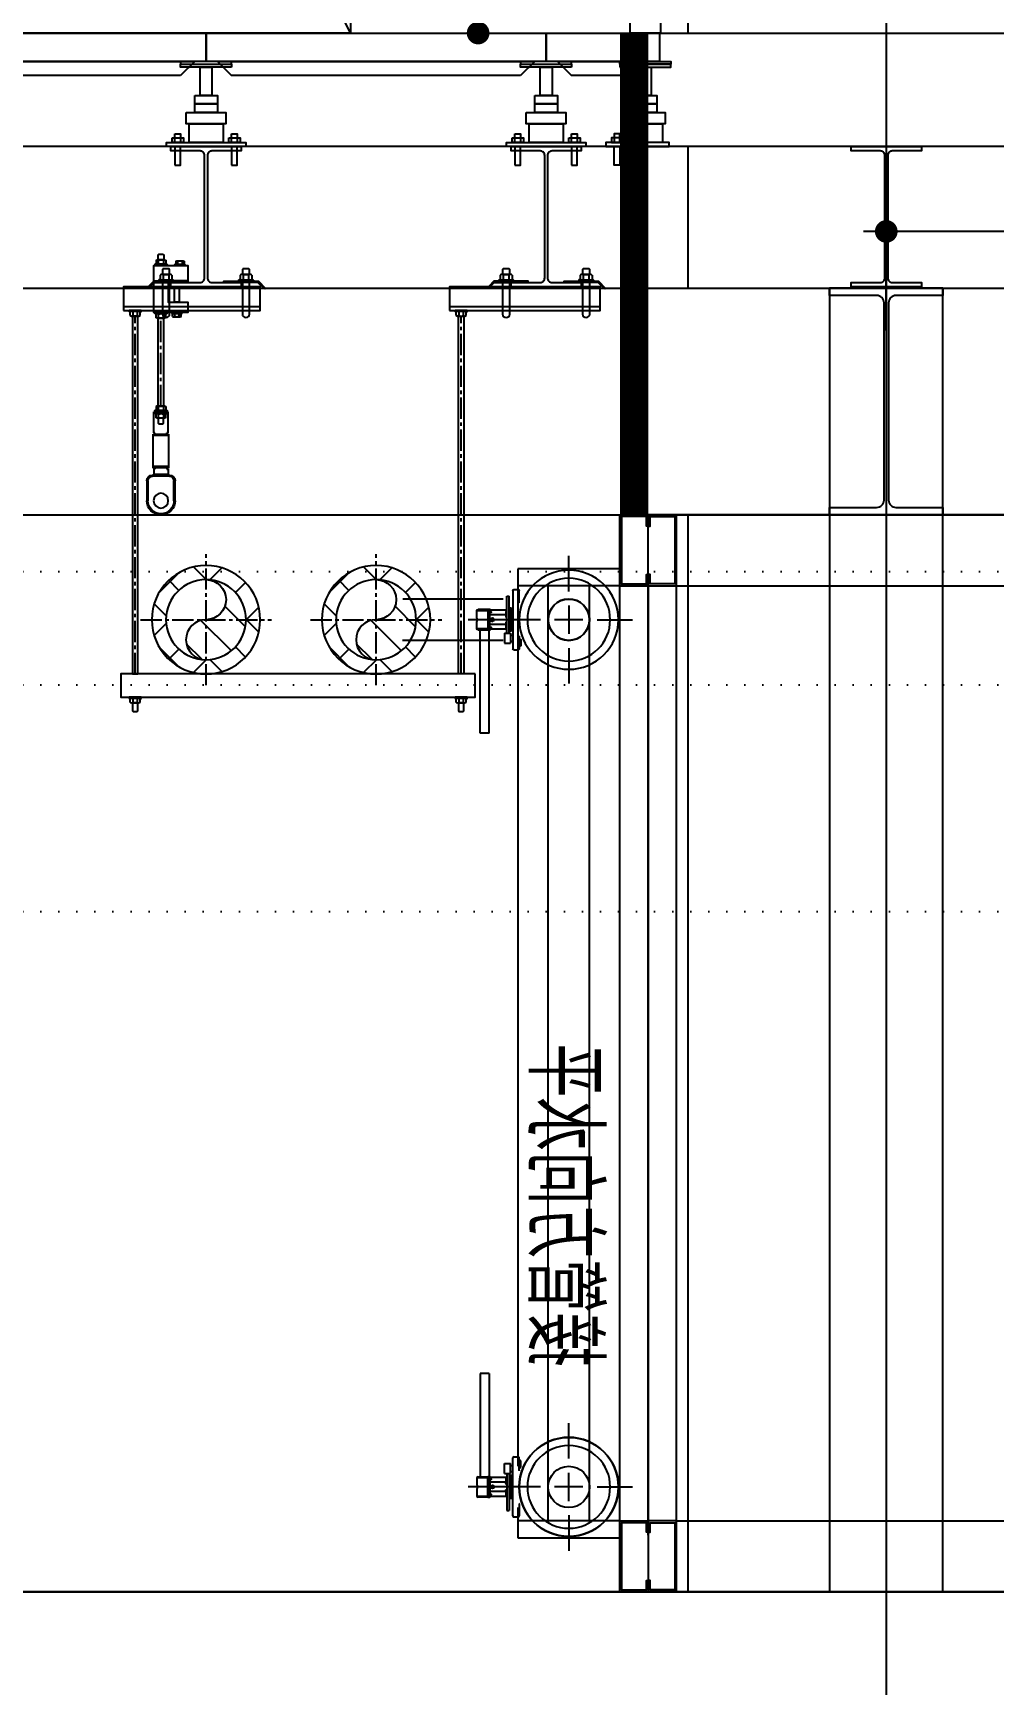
# Model space of a CAD drawing. Header units: millimetres. Extents: x -192235 to 515711, y 45168 to 947868.
# Drawn here: x 158495 to 160190, y 463786 to 466700 of the extents above; entities that cross this region are included whole.
import ezdxf
from ezdxf.enums import TextEntityAlignment as Align

# ---------------------------------------------------------------- set-up
doc = ezdxf.new("R2010")
doc.units = ezdxf.units.MM
doc.header["$LTSCALE"] = 1000
doc.header["$PDMODE"] = 1
for name, pattern in [('CENTER2', [1.125, 0.75, -0.125, 0.125, -0.125]), ('DOT2', [3.175, 0, -3.175]), ('TPH12-SEC-@20-1$0$CENTERK5', [6.916, 6.667, -0.083, 0.083, -0.083]), ('YFM1P-短$0$CENTER2', [1.125, 0.75, -0.125, 0.125, -0.125]), ('YFM1P-短$0$HIDDEN', [9.525, 6.35, -3.175])]:
    doc.linetypes.add(name, pattern=pattern)
for name, color, linetype in [('0-LEVEL LINE', 4, 'DOT2'), ('0-tool', 1, 'Continuous'), ('LED-Light-L25', 7, 'Continuous'), ('LIGHTING', 2, 'Continuous'), ('LIGHTING-W', 7, 'Continuous'), ('M-DIM', 1, 'Continuous'), ('MOVE-IN', 220, 'Continuous'), ('SM-SEC-Cm$0$SUPPORT', 2, 'Continuous'), ('SUPPORT', 2, 'Continuous'), ('TPH12-SEC-@20-1$0$H-SIN', 252, 'TPH12-SEC-@20-1$0$CENTERK5'), ('TPH12-SEC-@20-1$0$KABE1', 252, 'Continuous'), ('TPH12-SEC-@20-1$0$STEEL-NEDA', 252, 'Continuous'), ('TPH12-SEC-@20-1$0$STEEL2', 252, 'Continuous'), ('TPH12-SEC-@20-1$0$STEEL3', 252, 'Continuous'), ('WY-J-D', 2, 'Continuous'), ('WY-J-U', 2, 'Continuous'), ('YCD-Xfa-Sec-24$0$partition-S', 3, 'Continuous'), ('YCD-Xfa-Sec-24$0$Raised Floor', 1, 'Continuous'), ('YCD-Xfa-Sec-24$0$SEC-RF', 1, 'Continuous'), ('YFM1P-短$0$14P5-CSH-3-402-B$0$SH-TEXT', 4, 'Continuous'), ('YFM1P-短$0$C-DCC', 1, 'Continuous'), ('YFM1P-短$0$M-DCC-STEEL', 220, 'Continuous'), ('YFM1P-短$0$M-FOUN', 252, 'Continuous'), ('YFM1P-短$0$M-PIPE-CHWR20', 110, 'Continuous'), ('YFM1P-短$0$M-PIPE-CHWS12', 130, 'Continuous'), ('YFM1P-短$0$MPPIPE', 100, 'Continuous'), ('YFM1P-短$0$SM-SEC-Cm$0$SUPPORT', 2, 'Continuous'), ('YFM1P-短$0$SUPPORT', 2, 'Continuous')]:
    doc.layers.add(name, color=color, linetype=linetype)
doc.styles.add('aa-txt', font='simplex.shx', dxfattribs={"width": 0.7, "bigfont": 'chineset.shx'})
doc.styles.add('YFM1P-短$0$14P5-CSH-3-402-B$0$AA-TXT', font='simplex.shx', dxfattribs={"width": 0.8, "bigfont": 'CHINA.shx'})
doc.dimstyles.new('50-DIM', dxfattribs={"dimscale": 50, "dimtxt": 2, "dimasz": 0.8, "dimexe": 1, "dimexo": 1, "dimgap": 0.5, "dimtad": 1, "dimdec": 0, "dimdsep": 46, "dimtxsty": 'aa-txt', "dimblk": 'DOT', "dimcen": 5, "dimclrd": 256, "dimclre": 256, "dimclrt": 256, "dimadec": 0, "dimazin": 0, "dimtfac": 1, "dimtdec": 0, "dimtix": 1, "dimtmove": 2, "dimatfit": 3, "dimldrblk": 'DOT', "dimfxl": 1, "dimtolj": 1, "dimtzin": 0, "dimarcsym": 0})
doc.dimstyles.new('50-DIM-ct', dxfattribs={"dimscale": 50, "dimtxt": 2, "dimasz": 0.8, "dimexe": 1, "dimexo": 1, "dimgap": 0.5, "dimtad": 1, "dimdec": 0, "dimdsep": 46, "dimtxsty": 'aa-txt', "dimblk": 'DOT', "dimcen": 5, "dimclrd": 256, "dimclre": 256, "dimclrt": 256, "dimadec": 0, "dimazin": 0, "dimtfac": 1, "dimtdec": 0, "dimtix": 1, "dimtmove": 2, "dimatfit": 3, "dimldrblk": 'DOT', "dimfxl": 1, "dimtvp": 1, "dimtolj": 1, "dimtzin": 0, "dimarcsym": 0})

# ---------------------------------------------------------------- blocks, each defined once
blk = doc.blocks.new('TPH12-SEC-@20-1')
at = {"layer": 'TPH12-SEC-@20-1$0$H-SIN'}
for p, q in [((160000, 484000), (160000, 447500)), ((84160.9, 463950), (201769.6, 463950))]:
    blk.add_line(p, q, dxfattribs=at)
at = {"layer": 'TPH12-SEC-@20-1$0$KABE1'}
blk.add_line((190390, 463950), (99610, 463950), dxfattribs=at)
blk.add_lwpolyline([(162390, 466700), (162390, 466500), (154600, 466500), (154600, 466700), (162390, 466700)], dxfattribs=at)
at = {"layer": 'TPH12-SEC-@20-1$0$STEEL-NEDA'}
for points in [[(158738, 466500), (158862, 466500), (158862, 466492), (158810.5, 466492, 0.414214), (158802.5, 466484), (158802.5, 466268, 0.414214), (158810.5, 466260), (158862, 466260), (158862, 466252), (158738, 466252), (158738, 466260), (158789.5, 466260, 0.414214), (158797.5, 466268), (158797.5, 466484, 0.414214), (158789.5, 466492), (158738, 466492)], [(159338, 466500), (159462, 466500), (159462, 466492), (159410.5, 466492, 0.414214), (159402.5, 466484), (159402.5, 466268, 0.414214), (159410.5, 466260), (159462, 466260), (159462, 466252), (159338, 466252), (159338, 466260), (159389.5, 466260, 0.414214), (159397.5, 466268), (159397.5, 466484, 0.414214), (159389.5, 466492), (159338, 466492)], [(159938, 466500), (160062, 466500), (160062, 466492), (160010.5, 466492, 0.414214), (160002.5, 466484), (160002.5, 466268, 0.414214), (160010.5, 466260), (160062, 466260), (160062, 466252), (159938, 466252), (159938, 466260), (159989.5, 466260, 0.414214), (159997.5, 466268), (159997.5, 466484, 0.414214), (159989.5, 466492), (159938, 466492)]]:
    blk.add_lwpolyline(points, format="xyb", close=True, dxfattribs=at)
at = {"layer": 'TPH12-SEC-@20-1$0$STEEL2'}
blk.add_lwpolyline([(159900, 466250), (160100, 466250), (160100, 466237), (160017, 466237, 0.414214), (160004, 466224), (160004, 465876, 0.414214), (160017, 465863), (160100, 465863), (160100, 465850), (159900, 465850), (159900, 465863), (159983, 465863, 0.414214), (159996, 465876), (159996, 466224, 0.414214), (159983, 466237), (159900, 466237)], format="xyb", close=True, dxfattribs=at)
at = {"layer": 'TPH12-SEC-@20-1$0$STEEL3'}
for p, q in [((159650, 475650), (159650, 466700)), ((159650, 466500), (159650, 466250)), ((145000, 466250), (160000, 466250)), ((160000, 466250), (175000, 466250)), ((145000, 465850), (160000, 465850)), ((159650, 465850), (159650, 463950)), ((160000, 465850), (175000, 465850))]:
    blk.add_line(p, q, dxfattribs=at)
blk.add_lwpolyline([(159900, 463950), (160100, 463950), (160100, 466250), (159900, 466250)], close=True, dxfattribs=at)
blk = doc.blocks.new('_Dot')
at = {"color": 0, "linetype": 'ByBlock', "lineweight": -2}
blk.add_line((-0.5, 0), (-1, 0), dxfattribs=at)
at = {"color": 0, "linetype": 'ByBlock', "const_width": 0.5}
blk.add_lwpolyline([(-0.25, 0, 1), (0.25, 0, 1)], format="xyb", close=True, dxfattribs=at)
blk = doc.blocks.new('*D62')
at = {"layer": 'DEFPOINTS', "color": 0, "transparency": 16777216}
for p in [(159055, 469700), (159280, 469700), (159055, 466700)]:
    blk.add_point(p, dxfattribs=at)
at = {"layer": 'MOVE-IN', "lineweight": -2, "transparency": 16777216}
for p, q in [((159105, 469700), (159330, 469700)), ((159280, 466740), (159280, 469660)), ((159105, 466700), (159330, 466700))]:
    blk.add_line(p, q, dxfattribs=at)
at = {"layer": 'MOVE-IN', "lineweight": -2, "transparency": 16777216, "xscale": 40, "yscale": 40, "zscale": 40}
for p, rotation in [((159280, 469700), 90), ((159280, 466700), 270)]:
    blk.add_blockref('_Dot', p, dxfattribs=dict(at, rotation=rotation))
at = {"layer": 'MOVE-IN', "transparency": 16777216, "insert": (159205, 468200), "char_height": 100, "attachment_point": 5, "rotation": 90, "style": 'aa-txt'}
blk.add_mtext('\\A1;3000', dxfattribs=at)
blk = doc.blocks.new('DOT')
at = {"color": 0}
blk.add_line((-1, 0), (1, 0), dxfattribs=at)
at = {"color": 3, "const_width": 0.5}
blk.add_lwpolyline([(-0.25, 0, 1), (0.25, 0, 1)], format="xyb", close=True, dxfattribs=at)
blk = doc.blocks.new('*D106')
at = {"layer": 'DEFPOINTS', "color": 0, "transparency": 16777216}
for p in [(160000, 466350), (160000, 466125), (160800, 466125)]:
    blk.add_point(p, dxfattribs=at)
at = {"layer": 'M-DIM', "lineweight": -2, "transparency": 16777216}
for p, q in [((160000, 466175), (160000, 466400)), ((160800, 466175), (160800, 466400)), ((160760, 466350), (160040, 466350))]:
    blk.add_line(p, q, dxfattribs=at)
at = {"layer": 'M-DIM', "lineweight": -2, "transparency": 16777216, "xscale": 40, "yscale": 40, "zscale": 40, "rotation": 180}
blk.add_blockref('DOT', (160000, 466350), dxfattribs=at)
at = {"layer": 'M-DIM', "lineweight": -2, "transparency": 16777216, "xscale": 40, "yscale": 40, "zscale": 40}
blk.add_blockref('DOT', (160800, 466350), dxfattribs=at)
at = {"layer": 'M-DIM', "transparency": 16777216, "insert": (160400, 466425), "char_height": 100, "attachment_point": 5, "style": 'aa-txt'}
blk.add_mtext('\\A1;800', dxfattribs=at)
blk = doc.blocks.new('YFM1P-短$0$18P4-DCC-3850-1295-V')
for p, q in [((0, 155), (0, 158)), ((0, 158), (18, 158)), ((18, 158), (18, 152.65)), ((0, -13), (0, 155.07)), ((0, 155), (18, 155)), ((5.35, -10), (5.35, 155)), ((12.65, 152.65), (12.65, 155)), ((12.65, -7.65), (12.65, 152.65)), ((18, 152.65), (18, -0.35)), ((12.65, -10), (12.65, -7.65)), ((18, -7.65), (18, -13)), ((0, -10), (18, -10)), ((18, -13), (0, -13))]:
    blk.add_line(p, q)
for centre in [(9, 149), (9, -4)]:
    blk.add_circle(centre, 8.75)
for centre, start, end in [((9, 149), 90, 270), ((9, 149), 270, 90), ((9, -4), 90, 270), ((9, -4), 270, 90)]:
    blk.add_arc(centre, 3.65, start, end)
blk = doc.blocks.new('YFM1P-短$0$球閥-65-T')
at = {"color": 1}
for p, q in [((0, 50), (0, 177.4)), ((-50, 0), (-112.5, 0)), ((-25, 0), (25, 0)), ((0, -25), (0, 25)), ((50, 0), (112.5, 0)), ((0, -50), (0, -112.5))]:
    blk.add_line(p, q, dxfattribs=at)
at = {"color": 0, "linetype": 'Continuous'}
for p, q in [((-18, 139.3), (-18, 160.2)), ((-16.2, 162), (-16.2, 141.6)), ((-3.2, 162), (-16.2, 162)), ((-3.2, 162), (-3.2, 162)), ((-3.1, 162), (-3.2, 162)), ((-3, 162), (-3.1, 162)), ((-2.7, 161.9), (-3, 162)), ((-2.4, 161.9), (-2.7, 161.9)), ((-2.1, 161.8), (-2.4, 161.9)), ((-1.6, 161.8), (-2.1, 161.8)), ((-1.2, 161.8), (-1.6, 161.8)), ((-0.7, 161.7), (-1.2, 161.8)), ((-0.1, 161.7), (-0.7, 161.7)), ((0.4, 161.7), (-0.1, 161.7)), ((0.9, 161.7), (0.4, 161.7)), ((1.4, 161.8), (0.9, 161.7)), ((1.9, 161.8), (1.4, 161.8)), ((2.3, 161.9), (1.9, 161.8)), ((2.6, 161.9), (2.3, 161.9)), ((2.9, 161.9), (2.6, 161.9)), ((3, 162), (2.9, 161.9)), ((3.1, 162), (3, 162)), ((16.2, 162), (3.1, 162)), ((3.1, 162), (3.1, 162)), ((16.2, 141.6), (16.2, 162)), ((18, 160.2), (18, 139.3)), ((200, 156.4), (18, 156.4)), ((-18, 142.7), (-18, 139.3)), ((-18, 139.4), (-17.9, 139.8)), ((-18, 139.4), (-18, 139.4)), ((-18, 139.3), (-18, 139.4)), ((-18, 139.3), (-18, 139.3)), ((-18, 139.3), (-18, 139.3)), ((-18, 139.3), (-18, 139.3)), ((-18, 139), (-18, 139.3)), ((-17.9, 138.6), (-18, 139)), ((-17.9, 139.8), (-17.6, 140.2)), ((-17.7, 138.3), (-17.9, 138.6)), ((-17.4, 138.2), (-17.7, 138.3)), ((-17.6, 140.2), (-17.3, 140.5)), ((-17.2, 138.1), (-17.4, 138.2)), ((-17.3, 140.5), (-17, 140.8)), ((-16.9, 138), (-17.2, 138.1)), ((-17, 140.8), (-16.6, 141.2)), ((-16.5, 138), (-16.9, 138)), ((-16.6, 141.2), (-16.2, 141.6)), ((-16.1, 138.1), (-16.5, 138)), ((-16.2, 141.6), (-14.9, 141.9)), ((-15.6, 138.3), (-16.1, 138.1)), ((-15.3, 138.5), (-15.6, 138.3)), ((-14.9, 138.8), (-15.3, 138.5)), ((-14.9, 141.9), (-14.2, 142)), ((-14.8, 138.8), (-14.9, 138.8)), ((-14.5, 139.1), (-14.8, 138.8)), ((-14.1, 139.2), (-14.5, 139.1)), ((-14.2, 142), (-13.5, 142)), ((-13.5, 139.3), (-14.1, 139.2)), ((-13.5, 139.3), (-13.5, 142.7)), ((-13.5, 142.7), (13.5, 142.7)), ((-13.5, 142), (13.5, 142)), ((13.5, 141.8), (-13.5, 141.8)), ((13.5, 139.3), (-13.5, 139.3)), ((13.5, 142.7), (13.5, 139.3)), ((13.5, 142), (14.9, 141.9)), ((13.7, 139.3), (13.5, 139.3)), ((14.3, 139.1), (13.7, 139.3)), ((14.9, 138.8), (14.3, 139.1)), ((14.9, 141.9), (16.2, 141.6)), ((15.3, 138.5), (14.9, 138.8)), ((15.6, 138.3), (15.3, 138.5)), ((16.1, 138.1), (15.6, 138.3)), ((16.5, 138), (16.1, 138.1)), ((16.2, 141.6), (16.6, 141.2)), ((16.9, 138), (16.5, 138)), ((16.6, 141.2), (17, 140.8)), ((17.2, 138.1), (16.9, 138)), ((17, 140.8), (17.3, 140.5)), ((17.4, 138.2), (17.2, 138.1)), ((17.3, 140.5), (17.6, 140.2)), ((17.7, 138.3), (17.4, 138.2)), ((17.6, 140.2), (17.9, 139.8)), ((17.9, 138.6), (17.7, 138.3)), ((17.9, 139.8), (18, 139.4)), ((18, 139), (17.9, 138.6)), ((18, 139.3), (18, 142.7)), ((200, 140.4), (18, 140.4)), ((18, 139.4), (18, 139.3)), ((18, 139.4), (18, 139.4)), ((18, 139.3), (18, 139.3)), ((18, 139.3), (18, 139.3)), ((18, 139.3), (18, 139)), ((18, 139.3), (18, 139.3))]:
    blk.add_line(p, q, dxfattribs=at)
at = {"color": 0}
for p, q in [((200, 140.4), (200, 156.4)), ((-16.7, 111.3), (-16.7, 140.9)), ((12.5, 141.8), (-12.5, 141.8)), ((9.1, 141.8), (-9.1, 141.8)), ((-8.3, 111.3), (-8.3, 140.9)), ((8.3, 111.3), (8.3, 140.9)), ((16.7, 111.3), (16.7, 140.9)), ((-53, 97), (-53, 89.3)), ((-51.2, 98.8), (51.2, 98.8)), ((-30.5, 87.5), (-51.2, 87.5)), ((23.9, 109.1), (-41.6, 109.1)), ((-41.6, 109.1), (-41.6, 105.5)), ((23.9, 105.5), (-41.6, 105.5)), ((-20.1, 101), (-20.1, 105.5)), ((20.1, 103.2), (-20.1, 103.2)), ((-20.1, 101), (20.1, 101)), ((-4.5, 110.4), (-14.4, 110.4)), ((-10, 110.4), (-14.4, 110.4)), ((-14.4, 109.1), (-14.4, 110.4)), ((10, 110.4), (4.5, 110.4)), ((14.4, 110.4), (10, 110.4)), ((14.4, 109.1), (14.4, 110.4)), ((20.1, 101), (20.1, 105.5)), ((23.9, 113.4), (41.2, 113.4)), ((23.9, 113.4), (23.9, 103)), ((23.9, 103), (41.2, 103)), ((27.1, 103), (27.1, 98.8)), ((28.8, 87.5), (51.2, 87.5)), ((33.9, 87.5), (33.9, 86.1)), ((38, 103), (38, 98.8)), ((41.2, 113.4), (41.2, 103)), ((47.4, 87.5), (47.4, 86.1)), ((53, 97), (53, 89.3)), ((33.9, 86.1), (47.4, 86.1)), ((33.9, 86.1), (35, 84.9)), ((35, 84.9), (46.3, 84.9)), ((46.3, 84.9), (47.4, 86.1))]:
    blk.add_line(p, q, dxfattribs=at)
at = {"color": 0, "linetype": 'Continuous'}
for centre, radius in [((0, 134.7), 2.93), ((0, 134.7), 2.39), ((0, 0), 87.5)]:
    blk.add_circle(centre, radius, dxfattribs=at)
at = {"color": 0}
blk.add_circle((0, 0), 36.5, dxfattribs=at)
at = {"color": 0, "linetype": 'Continuous'}
for centre, radius, start, end in [((-16.2, 160.2), 1.8, 90, 180), ((16.2, 160.2), 1.8, 0, 90), ((-17.1, 142.7), 0.902, 180, 270), ((17.1, 142.7), 0.902, 270, 0)]:
    blk.add_arc(centre, radius, start, end, dxfattribs=at)
at = {"color": 0, "linetype": 'Continuous', "extrusion": (1e-16, 1, 0)}
for centre, start, end in [((13.5, 0, 142.7), 0, 90), ((-13.5, 0, 142.7), 90, 180)]:
    blk.add_arc(centre, 4.51, start, end, dxfattribs=at)
at = {"color": 0, "linetype": 'Continuous', "extrusion": (-1e-16, -1, 0)}
for centre, start, end in [((-13.5, 0, -141.8), 90, 180), ((13.5, 0, -141.8), 0, 90)]:
    blk.add_arc(centre, 3.61, start, end, dxfattribs=at)
at = {"color": 0}
for centre, radius, start, end in [((-12.5, 131.8), 10.1, 65.5673, 114.4327), ((0, 102.9), 39, 77.6432, 102.3568), ((12.5, 131.8), 10.1, 65.5673, 114.4327), ((-51.2, 97), 1.8, 90, 180), ((-51.2, 89.3), 1.8, 180, 270), ((-30.5, 84.1), 3.38, 69.023, 90), ((-12.5, 120.5), 10.1, 245.5673, 294.4327), ((0, 149.4), 39, 257.6432, 263.3485), ((0, 149.4), 39, 276.6515, 282.3568), ((12.5, 120.5), 10.1, 245.5673, 294.4327), ((28.8, 83), 4.51, 90, 94.2262), ((51.2, 97), 1.8, 0, 90), ((51.2, 89.3), 1.8, 270, 0)]:
    blk.add_arc(centre, radius, start, end, dxfattribs=at)
at = {"color": 0, "linetype": 'Continuous', "extrusion": (-0.892945, -0.351839, -0.280818)}
blk.add_arc((-135.1, -10, -34.3), 2.81, 213.292, 282.5279, dxfattribs=at)
at = {"color": 0, "linetype": 'Continuous', "extrusion": (1, -1e-16, 0)}
for centre in [(142.7, 0, -13.5), (142.7, 0, 13.5)]:
    blk.add_arc(centre, 0.902, 90, 180, dxfattribs=at)
at = {"color": 0, "linetype": 'Continuous', "extrusion": (-1, -3e-16, -3e-16)}
for centre in [(-139.3, 0, 13.5), (-139.3, 0, -13.5)]:
    blk.add_arc(centre, 2.71, 180, 90, dxfattribs=at)
at = {"color": 0, "linetype": 'Continuous', "extrusion": (-0.892945, 0.351839, 0.280818)}
blk.add_arc((-135.1, -10, 34.3), 2.81, 213.292, 282.5279, dxfattribs=at)
blk = doc.blocks.new('YFM1P-短$0$Nut-M12')
for p, q in [((-13, 1.8), (-13, 0.6)), ((-10.4, 3.3), (-12.6, 2.3)), ((-12.4, 2.4), (12.4, 2.4)), ((-12.4, 0), (12.4, 0)), ((-10.4, 11), (-10.4, 3.3)), ((7.8, 12), (-7.8, 12)), ((-5.2, 11), (-5.2, 3.3)), ((5.2, 3.3), (5.2, 11)), ((10.4, 11), (10.4, 3.3)), ((10.4, 3.3), (12.6, 2.3)), ((13, 1.8), (13, 0.6))]:
    blk.add_line(p, q)
for centre, radius, start, end in [((-12.4, 1.8), 0.6, 90, 180), ((-12.4, 0.6), 0.6, 180, 270), ((-7.8, 8), 4.03, 49.8296, 130.1704), ((-7.8, 6.4), 4.03, 229.8296, 310.1704), ((0, -2.7), 14.7, 69.2784, 110.7216), ((0, 17.1), 14.7, 249.2784, 290.7216), ((7.8, 8), 4.03, 49.8296, 130.1704), ((7.8, 6.4), 4.03, 229.8296, 310.1704), ((12.4, 1.8), 0.6, 0, 90), ((12.4, 0.6), 0.6, 270, 0)]:
    blk.add_arc(centre, radius, start, end)
blk = doc.blocks.new('YFM1P-短$0$Nut-M10')
for p, q in [((-10.9, 1.5), (-10.9, 0.5)), ((-8.7, 2.8), (-10.6, 2)), ((-10.4, 2), (10.4, 2)), ((-10.4, 0), (10.4, 0)), ((-8.7, 9.2), (-8.7, 2.8)), ((6.5, 10), (-6.5, 10)), ((-4.3, 9.2), (-4.3, 2.8)), ((4.3, 2.8), (4.3, 9.2)), ((8.7, 9.2), (8.7, 2.8)), ((8.7, 2.8), (10.6, 2)), ((10.9, 1.5), (10.9, 0.5))]:
    blk.add_line(p, q)
for centre, radius, start, end in [((-10.4, 1.5), 0.5, 90, 180), ((-10.4, 0.5), 0.5, 180, 270), ((-6.5, 6.7), 3.33, 49.441, 130.559), ((-6.5, 5.3), 3.33, 229.441, 310.559), ((0, -2.1), 12.1, 69.065, 110.935), ((0, 14.1), 12.1, 249.065, 290.935), ((6.5, 6.7), 3.33, 49.441, 130.559), ((6.5, 5.3), 3.33, 229.441, 310.559), ((10.4, 1.5), 0.5, 0, 90), ((10.4, 0.5), 0.5, 270, 0)]:
    blk.add_arc(centre, radius, start, end)
blk = doc.blocks.new('YFM1P-短')
at = {"layer": 'YFM1P-短$0$MPPIPE'}
h = blk.add_hatch(dxfattribs=at)
h.set_pattern_fill('ANSI37', color=1, scale=15, style=0)
h.set_pattern_definition([(45, (154318.375, 301696.607), (-33.67596, 33.67596), []), (135, (154318.375, 301696.607), (-33.67596, -33.67596), [])])
edge = h.paths.add_edge_path()
edge.add_arc((130900, 465665), 95.7, 0, 360)
edge = h.paths.add_edge_path(flags=17)
edge.add_arc((130900, 465665), 70.7, 0, 360)
h = blk.add_hatch(dxfattribs=at)
h.set_pattern_fill('ANSI37', color=1, scale=15, style=0)
h.set_pattern_definition([(45, (154618.375, 301696.607), (-33.67596, 33.67596), []), (135, (154618.375, 301696.607), (-33.67596, -33.67596), [])])
edge = h.paths.add_edge_path()
edge.add_arc((131200, 465665), 95.7, 0, 360)
edge = h.paths.add_edge_path(flags=17)
edge.add_arc((131200, 465665), 70.7, 0, 360)
h = blk.add_hatch(dxfattribs=at)
h.set_pattern_fill('ANSI31', color=1, scale=15, style=0)
h.set_pattern_definition([(45, (93012.255, 401617.34), (-33.67596, 33.67596), [])])
edge = h.paths.add_edge_path()
edge.add_arc((130900, 465665), 70.7, 90, 270)
edge.add_arc((130900, 465629.7), 35.3, 270, 450)
edge.add_arc((130900, 465700.3), 35.3, 90, 270, ccw=False)
h = blk.add_hatch(dxfattribs=at)
h.set_pattern_fill('ANSI31', color=1, scale=15, style=0)
h.set_pattern_definition([(45, (93312.255, 401617.34), (-33.67596, 33.67596), [])])
edge = h.paths.add_edge_path()
edge.add_arc((131200, 465665), 70.7, 90, 270)
edge.add_arc((131200, 465629.7), 35.3, 270, 450)
edge.add_arc((131200, 465700.3), 35.3, 90, 270, ccw=False)
at = {"layer": 'YFM1P-短$0$M-DCC-STEEL', "linetype": 'Continuous'}
for p, q in [((129630, 465850), (130370, 465850)), ((129630, 465850), (130370, 465850)), ((130370, 464050), (130370, 465850)), ((130420, 464050), (130420, 465850)), ((130470, 464050), (130470, 465850)), ((130370, 465725), (129630, 465725)), ((130370, 464075), (129630, 464075)), ((130370, 463950), (129630, 463950))]:
    blk.add_line(p, q, dxfattribs=at)
at = {"layer": 'YFM1P-短$0$M-DCC-STEEL'}
for points in [[(130370, 465725), (130370, 465850), (130420, 465850), (130420, 465830), (130416.8, 465830), (130416.8, 465846.8), (130373.2, 465846.8), (130373.2, 465728.2), (130416.8, 465728.2), (130416.8, 465745), (130420, 465745), (130420, 465725)], [(130470, 465725), (130470, 465850), (130420, 465850), (130420, 465830), (130423.2, 465830), (130423.2, 465846.8), (130466.8, 465846.8), (130466.8, 465728.2), (130423.2, 465728.2), (130423.2, 465745), (130420, 465745), (130420, 465725)], [(130470, 463950), (130470, 465725), (130420, 465725), (130420, 463950)], [(130370, 463950), (130370, 464075), (130420, 464075), (130420, 464055), (130416.8, 464055), (130416.8, 464071.8), (130373.2, 464071.8), (130373.2, 463953.2), (130416.8, 463953.2), (130416.8, 463970), (130420, 463970), (130420, 463950)], [(130470, 463950), (130470, 464075), (130420, 464075), (130420, 464055), (130423.2, 464055), (130423.2, 464071.8), (130466.8, 464071.8), (130466.8, 463953.2), (130423.2, 463953.2), (130423.2, 463970), (130420, 463970), (130420, 463950)]]:
    blk.add_lwpolyline(points, close=True, dxfattribs=at)
at = {"layer": 'YFM1P-短$0$M-FOUN', "color": 2, "const_width": 50}
blk.add_lwpolyline([(130445, 465850), (130445, 466700)], dxfattribs=at)
at = {"layer": 'YFM1P-短$0$M-PIPE-CHWR20'}
for p, q in [((130675.8, 465701.5), (130852.7, 465701.5)), ((130675.8, 465628.5), (130853.6, 465628.5))]:
    blk.add_line(p, q, dxfattribs=at)
blk.add_circle((130560, 465665), 73, dxfattribs=at)
at = {"layer": 'YFM1P-短$0$M-PIPE-CHWS12'}
blk.add_circle((130560, 464135), 73, dxfattribs=at)
at = {"layer": 'YFM1P-短$0$MPPIPE', "color": 1, "linetype": 'YFM1P-短$0$CENTER2', "ltscale": 0.05}
for p, q in [((130900, 465549.3), (130900, 465780.7)), ((131200, 465549.3), (131200, 465780.7)), ((131015.7, 465665), (130784.3, 465665)), ((131315.7, 465665), (131084.3, 465665))]:
    blk.add_line(p, q, dxfattribs=at)
at = {"layer": 'YFM1P-短$0$MPPIPE'}
for points in [[(130900, 465735.7, 1), (130900, 465665, -1), (130900, 465594.3, -1)], [(131200, 465735.7, 1), (131200, 465665, -1), (131200, 465594.3, -1)]]:
    blk.add_lwpolyline(points, format="xyb", close=True, dxfattribs=at)
for centre, radius in [((130900, 465665), 95.7), ((131200, 465665), 95.7), ((130900, 465665), 70.7), ((131200, 465665), 70.7)]:
    blk.add_circle(centre, radius, dxfattribs=at)
at = {"layer": 'YFM1P-短$0$SM-SEC-Cm$0$SUPPORT'}
for points in [[(130745.2, 465569.3), (130754.8, 465569.3), (130754.8, 466200.7), (130745.2, 466200.7)], [(131329.8, 465569.3), (131320.2, 465569.3), (131320.2, 466200.7), (131329.8, 466200.7)]]:
    blk.add_lwpolyline(points, close=True, dxfattribs=at)
at = {"layer": 'YFM1P-短$0$SUPPORT', "linetype": 'YFM1P-短$0$HIDDEN', "ltscale": 0.1}
for p, q in [((130770.5, 466217.7), (130504.5, 466217.7)), ((131345.5, 466217.7), (131104.5, 466217.7))]:
    blk.add_line(p, q, dxfattribs=at)
at = {"layer": 'YFM1P-短$0$SUPPORT', "linetype": 'YFM1P-短$0$CENTER2', "ltscale": 0.05}
for p, q in [((130750, 465569.3), (130750, 466200.7)), ((131325, 465569.3), (131325, 466200.7))]:
    blk.add_line(p, q, dxfattribs=at)
at = {"layer": 'YFM1P-短$0$SUPPORT'}
for points in [[(130534.9, 466284), (130535.9, 466283), (130535.9, 466274), (130523.2, 466274), (130523.2, 466283), (130524.2, 466284)], [(130675.9, 466284), (130676.9, 466283), (130676.9, 466274), (130664.2, 466274), (130664.2, 466283), (130665.2, 466284)], [(131134.9, 466284), (131135.9, 466283), (131135.9, 466274), (131123.2, 466274), (131123.2, 466283), (131124.2, 466284)], [(131275.9, 466284), (131276.9, 466283), (131276.9, 466274), (131264.2, 466274), (131264.2, 466283), (131265.2, 466284)], [(130725, 465569.3), (131350, 465569.3), (131350, 465528.1), (130725, 465528.1)], [(130746.2, 465503.1), (130745.2, 465504.1), (130745.2, 465518.1), (130754.8, 465518.1), (130754.8, 465504.1), (130753.8, 465503.1)], [(131321.2, 465503.1), (131320.2, 465504.1), (131320.2, 465518.1), (131329.8, 465518.1), (131329.8, 465504.1), (131328.8, 465503.1)]]:
    blk.add_lwpolyline(points, close=True, dxfattribs=at)
for points in [[(130496.5, 466248), (130508.5, 466260), (130568.5, 466260), (130568.5, 466262), (130507.7, 466262), (130495.1, 466249.4), (130496.5, 466248)], [(130699.2, 466252.2), (130691.5, 466260), (130631.5, 466260), (130631.5, 466262), (130692.3, 466262), (130700.6, 466253.7), (130699.2, 466252.2)], [(131096.5, 466248), (131108.5, 466260), (131168.5, 466260), (131168.5, 466262), (131107.7, 466262), (131095.1, 466249.4), (131096.5, 466248)], [(131299.2, 466252.2), (131291.5, 466260), (131231.5, 466260), (131231.5, 466262), (131292.3, 466262), (131300.6, 466253.7), (131299.2, 466252.2)]]:
    blk.add_lwpolyline(points, dxfattribs=at)
at = {"layer": 'YFM1P-短$0$SUPPORT', "ltscale": 0.1}
for points in [[(130770.5, 466210.7), (130504.5, 466210.7), (130504.5, 466252), (130770.5, 466252)], [(131345.5, 466210.7), (131104.5, 466210.7), (131104.5, 466252), (131345.5, 466252)]]:
    blk.add_lwpolyline(points, close=True, dxfattribs=at)
at = {"layer": 'YFM1P-短$0$SUPPORT'}
for points in [[(130523.2, 466204.3), (130523.2, 466260), (130535.9, 466260), (130535.9, 466204.3, -1)], [(130664.2, 466204.3), (130664.2, 466260), (130676.9, 466260), (130676.9, 466204.3, -1)], [(131123.2, 466204.3), (131123.2, 466260), (131135.9, 466260), (131135.9, 466204.3, -1)], [(131264.2, 466204.3), (131264.2, 466260), (131276.9, 466260), (131276.9, 466204.3, -1)]]:
    blk.add_lwpolyline(points, format="xyb", close=True, dxfattribs=at)
at = {"layer": 'YFM1P-短$0$C-DCC', "xscale": 10, "yscale": 10, "zscale": 10}
blk.add_blockref('YFM1P-短$0$18P4-DCC-3850-1295-V', (130470, 464175), dxfattribs=at)
at = {"layer": 'YFM1P-短$0$M-PIPE-CHWR20', "rotation": 270}
blk.add_blockref('YFM1P-短$0$球閥-65-T', (130560, 465665), dxfattribs=at)
at = {"layer": 'YFM1P-短$0$M-PIPE-CHWS12', "xscale": -1.000000000000001, "rotation": 270}
blk.add_blockref('YFM1P-短$0$球閥-65-T', (130560, 464135), dxfattribs=at)
at = {"layer": 'YFM1P-短$0$SUPPORT', "xscale": -1}
for p in [(130529.5, 466262), (130670.5, 466262), (131129.5, 466262), (131270.5, 466262)]:
    blk.add_blockref('YFM1P-短$0$Nut-M12', p, dxfattribs=at)
at = {"layer": 'YFM1P-短$0$SUPPORT', "xscale": -1, "rotation": 180}
for p in [(130750, 466210.7), (131325, 466210.7), (130750, 465528.1), (131325, 465528.1)]:
    blk.add_blockref('YFM1P-短$0$Nut-M10', p, dxfattribs=at)
at = {"layer": 'YFM1P-短$0$14P5-CSH-3-402-B$0$SH-TEXT', "color": 4, "style": 'YFM1P-短$0$14P5-CSH-3-402-B$0$AA-TXT', "width": 0.8}
blk.add_text('接管方向水平', height=125, rotation=90, dxfattribs=at).set_placement((130568.6, 464632.2, 0), align=Align.MIDDLE_CENTER)
blk = doc.blocks.new('YCD-Xfa-Sec-24')
at = {"layer": 'YCD-Xfa-Sec-24$0$partition-S'}
for p, q in [((550398.3, 396740), (550398.3, 396700)), ((550451.8, 396700), (550451.8, 396740)), ((550398.3, 396700), (550451.8, 396700))]:
    blk.add_line(p, q, dxfattribs=at)
at = {"layer": 'YCD-Xfa-Sec-24$0$Raised Floor'}
for points in [[(550600, 396700), (550400, 396700), (550400, 396650), (550600, 396650)], [(551200, 396700), (550600, 396700), (550600, 396650), (551200, 396650)], [(551800, 396700), (551200, 396700), (551200, 396650), (551800, 396650)], [(550445, 396625), (550555, 396625), (550580, 396650), (550420, 396650)], [(550555, 396650), (550645, 396650), (550645, 396645), (550555, 396645)], [(550555, 396640), (550645, 396640), (550645, 396645), (550555, 396645)], [(550645, 396625), (551155, 396625), (551180, 396650), (550620, 396650)], [(551155, 396650), (551245, 396650), (551245, 396645), (551155, 396645)], [(551155, 396640), (551245, 396640), (551245, 396645), (551155, 396645)], [(551245, 396625), (551755, 396625), (551780, 396650), (551220, 396650)], [(550435.5, 396640), (550414.5, 396640), (550414.5, 396590), (550435.5, 396590)], [(550610.5, 396640), (550589.5, 396640), (550589.5, 396590), (550610.5, 396590)], [(551210.5, 396640), (551189.5, 396640), (551189.5, 396590), (551210.5, 396590)], [(550445, 396590), (550405, 396590), (550405, 396575), (550445, 396575)], [(550620, 396590), (550580, 396590), (550580, 396575), (550620, 396575)], [(551220, 396590), (551180, 396590), (551180, 396575), (551220, 396575)], [(550460, 396560), (550390, 396560), (550390, 396540), (550460, 396540)], [(550445, 396575), (550405, 396575), (550405, 396560), (550445, 396560)], [(550635, 396560), (550565, 396560), (550565, 396540), (550635, 396540)], [(550620, 396575), (550580, 396575), (550580, 396560), (550620, 396560)], [(551235, 396560), (551165, 396560), (551165, 396540), (551235, 396540)], [(551220, 396575), (551180, 396575), (551180, 396560), (551220, 396560)], [(550455, 396540), (550395, 396540), (550395, 396507), (550455, 396507)], [(550630, 396540), (550570, 396540), (550570, 396507), (550630, 396507)], [(551230, 396540), (551170, 396540), (551170, 396507), (551230, 396507)], [(550530, 396500), (550670, 396500), (550670, 396507), (550530, 396507)], [(550560, 396515), (550540, 396515), (550540, 396507), (550560, 396507)], [(550555, 396522), (550545, 396522), (550545, 396507), (550555, 396507)], [(550555, 396467), (550545, 396467), (550545, 396500), (550555, 396500)], [(550660, 396515), (550640, 396515), (550640, 396507), (550660, 396507)], [(550655, 396522), (550645, 396522), (550645, 396507), (550655, 396507)], [(550655, 396467), (550645, 396467), (550645, 396500), (550655, 396500)], [(551130, 396500), (551270, 396500), (551270, 396507), (551130, 396507)], [(551160, 396515), (551140, 396515), (551140, 396507), (551160, 396507)], [(551155, 396522), (551145, 396522), (551145, 396507), (551155, 396507)], [(551155, 396467), (551145, 396467), (551145, 396500), (551155, 396500)], [(551260, 396515), (551240, 396515), (551240, 396507), (551260, 396507)], [(551255, 396522), (551245, 396522), (551245, 396507), (551255, 396507)], [(551255, 396467), (551245, 396467), (551245, 396500), (551255, 396500)]]:
    blk.add_lwpolyline(points, close=True, dxfattribs=at)
at = {"layer": 'YCD-Xfa-Sec-24$0$Raised Floor', "elevation": 0}
for points in [[(550470, 396650), (550380, 396650), (550380, 396645), (550470, 396645)], [(550495, 396500), (550382.9, 396500), (550382.9, 396507), (550495, 396507)], [(550465, 396515), (550485, 396515), (550485, 396507), (550465, 396507)], [(550470, 396522), (550480, 396522), (550480, 396507), (550470, 396507)], [(550470, 396467), (550480, 396467), (550480, 396500), (550470, 396500)]]:
    blk.add_lwpolyline(points, close=True, dxfattribs=at)
at = {"layer": 'YCD-Xfa-Sec-24$0$SEC-RF'}
blk.add_line((550470, 396645, 0), (550380, 396645, 0), dxfattribs=at)
at = {"layer": 'YCD-Xfa-Sec-24$0$SEC-RF', "elevation": 0}
blk.add_lwpolyline([(550470, 396640), (550380, 396640), (550380, 396645), (550470, 396645)], close=True, dxfattribs=at)
blk = doc.blocks.new('Nut-M10')
for p, q in [((-10.9, 1.5), (-10.9, 0.5)), ((-8.7, 2.8), (-10.6, 2)), ((-10.4, 2), (10.4, 2)), ((-10.4, 0), (10.4, 0)), ((-8.7, 9.2), (-8.7, 2.8)), ((6.5, 10), (-6.5, 10)), ((-4.3, 9.2), (-4.3, 2.8)), ((4.3, 2.8), (4.3, 9.2)), ((8.7, 9.2), (8.7, 2.8)), ((8.7, 2.8), (10.6, 2)), ((10.9, 1.5), (10.9, 0.5))]:
    blk.add_line(p, q)
for centre, radius, start, end in [((-10.4, 1.5), 0.5, 90, 180), ((-10.4, 0.5), 0.5, 180, 270), ((-6.5, 6.7), 3.33, 49.441, 130.559), ((-6.5, 5.3), 3.33, 229.441, 310.559), ((0, -2.1), 12.1, 69.065, 110.935), ((0, 14.1), 12.1, 249.065, 290.935), ((6.5, 6.7), 3.33, 49.441, 130.559), ((6.5, 5.3), 3.33, 229.441, 310.559), ((10.4, 1.5), 0.5, 0, 90), ((10.4, 0.5), 0.5, 270, 0)]:
    blk.add_arc(centre, radius, start, end)
blk = doc.blocks.new('Nut-M8')
for p, q in [((-8.9, 1.2), (-8.9, 0.4)), ((-7.5, 2.2), (-8.7, 1.5)), ((-8.5, 1.6), (8.6, 1.6)), ((-8.5, 0), (8.6, 0)), ((-7.5, 7.3), (-7.5, 2.2)), ((5.6, 8), (-5.6, 8)), ((-3.8, 7.3), (-3.8, 2.2)), ((3.8, 2.2), (3.8, 7.3)), ((7.5, 7.3), (7.5, 2.2)), ((7.5, 2.2), (8.7, 1.5)), ((9, 1.2), (9, 0.4))]:
    blk.add_line(p, q)
for centre, radius, start, end in [((-8.5, 1.2), 0.4, 90, 180), ((-8.5, 0.4), 0.4, 180, 270), ((-5.6, 5), 3.03, 51.7868, 128.2132), ((-5.6, 4.6), 3.03, 231.7868, 308.2132), ((0, -3.2), 11.2, 70.3471, 109.6529), ((0, 12.8), 11.2, 250.3471, 289.6529), ((5.6, 5), 3.03, 51.7868, 128.2132), ((5.6, 4.6), 3.03, 231.7868, 308.2132), ((8.6, 1.2), 0.4, 0, 90), ((8.6, 0.4), 0.4, 270, 0)]:
    blk.add_arc(centre, radius, start, end)
blk = doc.blocks.new('HG-S-r')
blk.add_lwpolyline([(-0.5, 0.3), (0, 0.3), (0, -3.5), (-3.5, -3.5), (-3.5, -5.3), (2.5, -5.3), (2.5, 3), (-3.5, 3), (-3.5, 0.3), (-0.5, 0.3), (-0.5, 0), (-3.5, 0), (-3.5, 0.3)])
blk.add_lwpolyline([(0.87, 5), (0.77, 4.9), (0.77, 4), (1.73, 4), (1.73, 4.9), (1.63, 5)], close=True)
at = {"xscale": 0.1, "yscale": 0.1, "zscale": 0.1}
for name, p in [('Nut-M8', (-2.1, 3)), ('Nut-M10', (1.25, 3))]:
    blk.add_blockref(name, p, dxfattribs=at)
at = {"xscale": 0.1, "yscale": 0.1, "zscale": 0.1, "rotation": 180}
for name, p in [('Nut-M8', (-1.55, -5.3)), ('Nut-M10', (1.25, -5.3))]:
    blk.add_blockref(name, p, dxfattribs=at)
blk = doc.blocks.new('WY-J-U')
at = {"layer": 'WY-J-U'}
for p, q in [((-12.5, 42), (12.5, 42)), ((-12.5, 4.5), (-12.5, 42)), ((-12.5, 40.5), (12.5, 40.5)), ((12.5, 4.5), (12.5, 42)), ((-12.5, 4.5), (-10.5, 4.5)), ((-12.5, 1.5), (12.5, 1.5)), ((-12.5, 0), (-12.5, 1.5)), ((-12.5, 0), (12.5, 0)), ((-10.5, 1.5), (-10.5, 4.5)), ((10.5, 1.5), (10.5, 4.5)), ((10.5, 4.5), (12.5, 4.5)), ((12.5, 0), (12.5, 1.5))]:
    blk.add_line(p, q, dxfattribs=at)
blk = doc.blocks.new('LED-38W-W')
blk.add_circle((0, -45), 13)
at = {"layer": 'LIGHTING-W'}
for p, q in [((-15, 0), (15, 0)), ((-25, -45), (-25, -10)), ((-23, -45), (-23, -10)), ((-15, -2), (15, -2)), ((23, -10), (23, -45)), ((25, -10), (25, -45))]:
    blk.add_line(p, q, dxfattribs=at)
for centre, radius, start, end in [((-15, -10), 10, 90, 180), ((15, -10), 10, 0, 90), ((-15, -10), 8, 90, 180), ((15, -10), 8, 0, 90), ((0, -45), 25, 180, 0), ((0, -45), 23, 180, 0)]:
    blk.add_arc(centre, radius, start, end, dxfattribs=at)
blk = doc.blocks.new('Wireway-27x60')
at = {"layer": 'LIGHTING'}
for p, q in [((-13.5, 57.5), (-13.5, -2.5)), ((-10.5, 57.5), (-13.5, 57.5)), ((-13.5, 55), (13.5, 55)), ((-10.5, 56.5), (-12.5, 56.5)), ((-12.5, 56.5), (-12.5, 55)), ((-10.5, 57.5), (-10.5, 56.5)), ((13.5, 57.5), (10.5, 57.5)), ((10.5, 56.5), (10.5, 57.5)), ((12.5, 56.5), (10.5, 56.5)), ((12.5, 55), (12.5, 56.5)), ((13.5, -2.5), (13.5, 57.5)), ((-13.5, 0), (13.5, 0)), ((-12.5, 0), (-12.5, -1.5)), ((12.5, -1.5), (12.5, 0)), ((-13.5, -2.5), (-10.5, -2.5)), ((-12.5, -1.5), (-10.5, -1.5)), ((-10.5, -1.5), (-10.5, -2.5)), ((10.5, -1.5), (12.5, -1.5)), ((10.5, -2.5), (10.5, -1.5)), ((10.5, -2.5), (13.5, -2.5))]:
    blk.add_line(p, q, dxfattribs=at)
blk = doc.blocks.new('WY-J-D')
at = {"layer": 'WY-J-D'}
for p, q in [((12.5, 0), (-12.5, 0)), ((-12.5, 0), (-12.5, -1.5)), ((12.5, -1.5), (-12.5, -1.5)), ((-12.5, -4.5), (-12.5, -15)), ((-10.5, -4.5), (-12.5, -4.5)), ((12.5, -13.5), (-12.5, -13.5)), ((12.5, -15), (-12.5, -15)), ((-10.5, -1.5), (-10.5, -4.5)), ((10.5, -1.5), (10.5, -4.5)), ((12.5, -4.5), (10.5, -4.5)), ((12.5, 0), (12.5, -1.5)), ((12.5, -4.5), (12.5, -15))]:
    blk.add_line(p, q, dxfattribs=at)
blk = doc.blocks.new('LED-Light-L25')
at = {"layer": 'SM-SEC-Cm$0$SUPPORT'}
blk.add_lwpolyline([(139074.7375, 466042), (139084.2625, 466042), (139084.2625, 466197), (139074.7375, 466197)], close=True, dxfattribs=at)
at = {"layer": 'SUPPORT', "linetype": 'CENTER2', "ltscale": 0.05}
blk.add_line((139079.5, 466042), (139079.5, 466197), dxfattribs=at)
at = {"layer": 'SUPPORT'}
for points in [[(139048.53025, 466252), (139047.53025, 466251), (139047.53025, 466225), (139055.46975, 466225), (139055.46975, 466251), (139054.46975, 466252)], [(139075.7375, 466010.5), (139074.7375, 466011.5), (139074.7375, 466020.5), (139084.2625, 466020.5), (139084.2625, 466011.5), (139083.2625, 466010.5)]]:
    blk.add_lwpolyline(points, close=True, dxfattribs=at)
for name, p in [('WY-J-U', (139079.5, 465990)), ('Wireway-27x60', (139079.5, 465935)), ('LED-38W-W', (139079.5, 465920)), ('WY-J-D', (139079.5, 465935))]:
    blk.add_blockref(name, p)
at = {"layer": 'SUPPORT', "xscale": 10, "yscale": 10, "zscale": 10}
blk.add_blockref('HG-S-r', (139067, 466260), dxfattribs=at)
at = {"layer": 'SUPPORT'}
blk.add_blockref('Nut-M10', (139079.5, 466032), dxfattribs=at)
at = {"layer": 'SUPPORT', "rotation": 180}
blk.add_blockref('Nut-M10', (139079.5, 466030.5), dxfattribs=at)
blk = doc.blocks.new('Lighting-L25-25')
at = {"layer": 'LED-Light-L25', "xscale": -1}
blk.add_blockref('LED-Light-L25', (297800, 0), dxfattribs=at)

msp = doc.modelspace()

# ---------------------------------------------------------------- block references
msp.add_blockref('TPH12-SEC-@20-1', (0, 0))

# ---------------------------------------------------------------- next in the draw order: linework, layer by layer
at = {"layer": '0-LEVEL LINE', "ltscale": 0.01}
for p, q in [((100000, 465850), (190000, 465850)), ((100000, 465750), (190000, 465750)), ((100000, 465550), (190000, 465550)), ((100000, 465150), (190000, 465150))]:
    msp.add_line(p, q, dxfattribs=at)
at = {"layer": '0-tool'}
msp.add_lwpolyline([(159055, 466700), (160754.49984, 466700), (160754.49984, 469500), (159055, 469500)], close=True, dxfattribs=at)
at = {"layer": 'MOVE-IN'}
msp.add_lwpolyline([(159055, 469700), (157555, 466700), (159055, 466700), (157555, 469700), (159055, 469700), (159055, 466700), (157555, 466700), (157555, 469700)], dxfattribs=at)

# ---------------------------------------------------------------- next in the draw order: block references
at = {"xscale": -1}
for name, p in [('YFM1P-短', (290000, 0)), ('YCD-Xfa-Sec-24', (710000, 70000))]:
    msp.add_blockref(name, p, dxfattribs=at)
at = {"layer": 'LED-Light-L25'}
msp.add_blockref('Lighting-L25-25', (0, 0), dxfattribs=at)

# ---------------------------------------------------------------- next in the draw order: dimensions: what is measured, and where the dimension line sits
at = {"layer": 'M-DIM'}
dim = msp.add_linear_dim(base=(160000, 466350), p1=(160800, 466125), p2=(160000, 466125), dimstyle='50-DIM', dxfattribs=at)
dim.commit()
dim.dimension.update_dxf_attribs({"geometry": '*D106', "text_midpoint": (160400, 466425)})
at = {"layer": 'MOVE-IN'}
dim = msp.add_linear_dim(base=(159280, 469700), p1=(159055, 466700), p2=(159055, 469700), angle=270, dimstyle='50-DIM-ct', dxfattribs=at)
dim.commit()
dim.dimension.update_dxf_attribs({"geometry": '*D62', "text_midpoint": (159205, 468200)})

doc.saveas('drawing.dxf')
